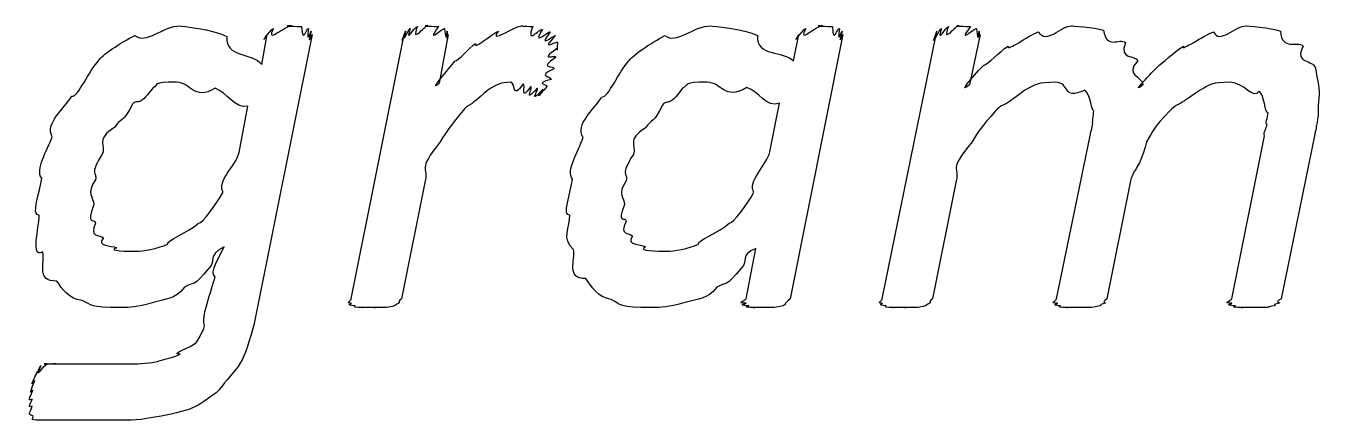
# Model space of a CAD drawing. Header units: millimetres. Extents: x 0 to 216, y 0 to 279.
# Drawn here: x 52.78 to 60.87, y 128 to 130.47 of the extents above; entities that cross this region are included whole.
import ezdxf

# ---------------------------------------------------------------- set-up
doc = ezdxf.new("R2010")
doc.units = ezdxf.units.MM
doc.layers.get('0').update_dxf_attribs({"linetype": 'CONTINUOUS'})

msp = doc.modelspace()

# ---------------------------------------------------------------- linework, layer by layer
at = {"color": 0}
for p, q in [((54.5705, 130.412), (54.2064, 128.593)), ((54.2562, 130.225), (54.2893, 130.412)), ((54.8157, 128.758), (55.1462, 130.412)), ((55.4221, 130.412), (55.3667, 130.109)), ((57.8926, 130.412), (57.562, 128.758)), ((57.5839, 130.247), (57.6171, 130.412)), ((58.1395, 128.758), (58.4757, 130.412)), ((58.7513, 130.412), (58.6853, 130.098)), ((56.1054, 130.362), (56.1054, 130.362)), ((54.1129, 129.673), (54.168, 129.965)), ((57.4354, 129.679), (57.4957, 129.982)), ((59.2307, 128.758), (59.4402, 129.778)), ((60.3278, 128.758), (60.5317, 129.778)), ((60.8461, 129.789), (60.6365, 128.758)), ((55.2785, 129.497), (55.1296, 128.758)), ((58.6024, 129.497), (58.4535, 128.758)), ((59.6939, 129.497), (59.545, 128.758)), ((57.2865, 128.758), (57.3472, 129.073))]:
    msp.add_line(p, q, dxfattribs=at)
for points in [[(53.4624, 130.406), (53.5284, 130.349), (53.6402, 130.467), (53.7436, 130.467)], [(53.7436, 130.467), (53.745, 130.467), (53.9542, 130.445), (54.0357, 130.401)], [(54.2893, 130.412), (54.2339, 130.331), (54.3059, 130.442), (54.3278, 130.451)], [(54.3278, 130.451), (54.2809, 130.349), (54.3913, 130.467), (54.4435, 130.467)], [(54.4435, 130.467), (54.3581, 130.467), (54.489, 130.464), (54.5042, 130.462)], [(54.5042, 130.462), (54.5098, 130.346), (54.5373, 130.458), (54.5483, 130.451)], [(54.5483, 130.451), (54.5317, 130.335), (54.5648, 130.441), (54.5648, 130.434)], [(54.5648, 130.434), (54.5345, 130.32), (54.5705, 130.419), (54.5705, 130.412)], [(55.1462, 130.412), (55.1134, 130.32), (55.149, 130.426), (55.1575, 130.434)], [(55.1575, 130.434), (55.1272, 130.335), (55.1737, 130.447), (55.185, 130.451)], [(55.185, 130.451), (55.149, 130.346), (55.2097, 130.462), (55.2291, 130.462)], [(55.2291, 130.462), (55.1864, 130.349), (55.269, 130.467), (55.2951, 130.467)], [(55.2951, 130.467), (55.2372, 130.467), (55.342, 130.464), (55.3614, 130.462)], [(55.3614, 130.462), (55.2746, 130.346), (55.3918, 130.458), (55.3999, 130.451)], [(55.3999, 130.451), (55.4108, 130.335), (55.4164, 130.441), (55.4164, 130.434)], [(55.4164, 130.434), (55.4136, 130.32), (55.4221, 130.419), (55.4221, 130.412)], [(55.5928, 130.357), (55.5763, 130.309), (55.6877, 130.415), (55.7361, 130.434)], [(55.7361, 130.434), (55.6754, 130.349), (55.8366, 130.467), (55.8849, 130.467)], [(55.8849, 130.467), (55.8631, 130.467), (55.929, 130.464), (55.9513, 130.462)], [(55.9513, 130.462), (55.9072, 130.342), (55.9925, 130.452), (56.0116, 130.445)], [(56.0116, 130.445), (55.9428, 130.331), (56.0462, 130.435), (56.0613, 130.429)], [(56.0613, 130.429), (55.9731, 130.315), (56.086, 130.413), (56.0945, 130.406)], [(56.7792, 130.406), (56.847, 130.349), (56.9584, 130.467), (57.066, 130.467)], [(57.066, 130.467), (57.0675, 130.467), (57.2766, 130.447), (57.3581, 130.406)], [(57.6171, 130.412), (57.5635, 130.331), (57.6393, 130.442), (57.6612, 130.451)], [(57.6612, 130.451), (57.6076, 130.349), (57.7176, 130.467), (57.766, 130.467)], [(57.766, 130.467), (57.6806, 130.467), (57.8115, 130.464), (57.8266, 130.462)], [(57.8266, 130.462), (57.8323, 130.346), (57.8598, 130.458), (57.8707, 130.451)], [(57.8707, 130.451), (57.8541, 130.335), (57.8873, 130.441), (57.8873, 130.434)], [(57.8873, 130.434), (57.857, 130.32), (57.8926, 130.419), (57.8926, 130.412)], [(58.4757, 130.412), (58.4398, 130.32), (58.4771, 130.426), (58.481, 130.434)], [(58.481, 130.434), (58.451, 130.335), (58.4976, 130.447), (58.5089, 130.451)], [(58.5089, 130.451), (58.4771, 130.346), (58.5378, 130.462), (58.553, 130.462)], [(58.553, 130.462), (58.51, 130.349), (58.5929, 130.467), (58.619, 130.467)], [(58.619, 130.467), (58.5653, 130.467), (58.6715, 130.464), (58.6906, 130.462)], [(58.6906, 130.462), (58.6024, 130.346), (58.7209, 130.458), (58.7294, 130.451)], [(58.7294, 130.451), (58.7375, 130.335), (58.7456, 130.441), (58.7456, 130.434)], [(58.7456, 130.434), (58.7417, 130.32), (58.7513, 130.419), (58.7513, 130.412)], [(58.9276, 130.34), (58.9181, 130.302), (59.049, 130.406), (59.115, 130.429)], [(59.115, 130.429), (59.1714, 130.349), (59.2543, 130.467), (59.3245, 130.467)], [(59.3245, 130.467), (59.3189, 130.467), (59.4678, 130.458), (59.5231, 130.44)], [(59.5231, 130.44), (59.5464, 130.313), (59.6237, 130.395), (59.6607, 130.362)], [(60.0244, 130.34), (60.0026, 130.302), (60.1458, 130.406), (60.2121, 130.429)], [(60.2121, 130.429), (60.252, 130.349), (60.3458, 130.467), (60.416, 130.467)], [(60.416, 130.467), (60.4104, 130.467), (60.5758, 130.456), (60.6309, 130.434)], [(60.6309, 130.434), (60.6418, 130.304), (60.737, 130.38), (60.7741, 130.34)], [(53.2363, 130.252), (53.2419, 130.271), (53.377, 130.369), (53.4624, 130.406)], [(54.0357, 130.401), (54.0272, 130.265), (54.1927, 130.302), (54.2562, 130.225)], [(55.4662, 130.247), (55.4838, 130.247), (55.5487, 130.327), (55.5928, 130.357)], [(56.0945, 130.406), (55.9869, 130.298), (56.1054, 130.38), (56.1054, 130.362)], [(56.1054, 130.362), (56.1054, 130.271), (56.1026, 130.342), (56.0998, 130.324)], [(56.5535, 130.247), (56.5602, 130.269), (56.6939, 130.365), (56.7792, 130.406)], [(57.3581, 130.406), (57.3497, 130.271), (57.5179, 130.315), (57.5839, 130.247)], [(58.7735, 130.219), (58.801, 130.227), (58.8684, 130.303), (58.9276, 130.34)], [(59.6607, 130.362), (59.6194, 130.247), (59.7228, 130.291), (59.738, 130.247)], [(59.8703, 130.219), (59.884, 130.227), (59.9652, 130.303), (60.0244, 130.34)], [(60.7741, 130.34), (60.7148, 130.227), (60.8362, 130.258), (60.8513, 130.203)], [(53.0655, 130.026), (53.1096, 130.022), (53.1703, 130.186), (53.2363, 130.252)], [(55.3667, 130.109), (55.2898, 130.04), (55.4288, 130.203), (55.4662, 130.247)], [(56.0945, 130.269), (55.9802, 130.194), (56.0903, 130.222), (56.0836, 130.197)], [(56.0998, 130.324), (55.9841, 130.238), (56.0973, 130.291), (56.0945, 130.269)], [(56.3824, 130.021), (56.4279, 130.018), (56.4871, 130.181), (56.5535, 130.247)], [(59.738, 130.247), (59.6526, 130.158), (59.7669, 130.153), (59.7711, 130.098)], [(56.0836, 130.197), (55.9689, 130.147), (56.0737, 130.153), (56.067, 130.131)], [(58.6853, 130.098), (58.5982, 130.026), (58.7319, 130.178), (58.7735, 130.219)], [(59.7711, 130.098), (59.6829, 130.026), (59.829, 130.178), (59.8703, 130.219)], [(60.8513, 130.203), (60.8623, 130.121), (60.8736, 130.095), (60.8736, 130.037)], [(53.7214, 130.114), (53.5615, 130.114), (53.6166, 130.101), (53.5725, 130.076)], [(53.9641, 130.076), (53.8261, 129.996), (53.8124, 130.114), (53.7214, 130.114)], [(55.8133, 130.114), (55.7526, 130.114), (55.7251, 130.098), (55.6701, 130.065)], [(55.8906, 130.103), (55.8214, 129.996), (55.8423, 130.114), (55.8133, 130.114)], [(55.94, 130.087), (55.8655, 129.985), (55.9125, 130.099), (55.8906, 130.103)], [(55.9788, 130.076), (55.892, 129.974), (55.9537, 130.083), (55.94, 130.087)], [(56.0395, 130.087), (55.9361, 129.967), (56.0243, 130.07), (56.0172, 130.07)], [(56.067, 130.131), (55.9537, 130.106), (56.0504, 130.098), (56.0395, 130.087)], [(57.0438, 130.114), (56.884, 130.114), (56.9366, 130.101), (56.8896, 130.076)], [(57.2918, 130.081), (57.1486, 129.996), (57.1348, 130.114), (57.0438, 130.114)], [(59.2254, 130.114), (59.1125, 130.114), (59.0984, 130.098), (59.0324, 130.065)], [(59.4071, 130.065), (59.2638, 129.996), (59.3136, 130.114), (59.2254, 130.114)], [(60.3169, 130.114), (60.1969, 130.114), (60.1955, 130.098), (60.1292, 130.065)], [(60.4986, 130.059), (60.4615, 129.996), (60.4051, 130.114), (60.3169, 130.114)], [(52.9442, 129.772), (52.8959, 129.857), (53.0172, 129.945), (53.0655, 130.026)], [(53.5725, 130.076), (53.4734, 129.945), (53.4857, 130.017), (53.4458, 129.977)], [(54.168, 129.965), (54.0865, 129.945), (54.0371, 130.05), (53.9641, 130.076)], [(55.6701, 130.065), (55.5279, 129.934), (55.5667, 129.993), (55.5156, 129.938)], [(56.0172, 130.07), (55.9181, 129.967), (55.9925, 130.072), (55.9788, 130.076)], [(56.2666, 129.767), (56.2144, 129.853), (56.3344, 129.939), (56.3824, 130.021)], [(56.8896, 130.076), (56.7916, 129.945), (56.8029, 130.015), (56.7626, 129.971)], [(57.4957, 129.982), (57.4132, 129.952), (57.3648, 130.059), (57.2918, 130.081)], [(59.0324, 130.065), (58.867, 129.934), (58.9082, 129.993), (58.8504, 129.938)], [(59.4625, 129.933), (59.4512, 129.93), (59.4431, 130.032), (59.4071, 130.065)], [(60.1292, 130.065), (59.9475, 129.934), (59.9997, 129.993), (59.9419, 129.938)], [(60.5536, 129.921), (60.5317, 129.927), (60.5345, 130.026), (60.4986, 130.059)], [(60.8736, 130.037), (60.8623, 129.901), (60.8707, 129.95), (60.8679, 129.91)], [(53.4458, 129.977), (53.3922, 129.863), (53.3686, 129.889), (53.3358, 129.833)], [(55.5156, 129.938), (55.4246, 129.824), (55.4164, 129.817), (55.3724, 129.74)], [(56.7626, 129.971), (56.7147, 129.861), (56.691, 129.883), (56.6579, 129.828)], [(58.8504, 129.938), (58.7527, 129.824), (58.7456, 129.817), (58.7015, 129.74)], [(59.4568, 129.855), (59.4512, 129.853), (59.4625, 129.91), (59.4625, 129.933)], [(59.9419, 129.938), (59.8329, 129.824), (59.8371, 129.817), (59.793, 129.74)], [(59.4402, 129.778), (59.4431, 129.798), (59.4526, 129.829), (59.4568, 129.855)], [(60.5317, 129.778), (60.5236, 129.798), (60.5441, 129.828), (60.5483, 129.85)], [(60.5483, 129.85), (60.5317, 129.846), (60.5536, 129.899), (60.5536, 129.921)], [(60.8679, 129.91), (60.8542, 129.824), (60.857, 129.833), (60.8461, 129.789)], [(52.8782, 129.514), (52.8341, 129.566), (52.9138, 129.687), (52.9442, 129.772)], [(53.3358, 129.833), (53.2116, 129.753), (53.2804, 129.723), (53.2585, 129.668)], [(56.2007, 129.508), (56.1566, 129.559), (56.2363, 129.679), (56.2666, 129.767)], [(56.6579, 129.828), (56.534, 129.753), (56.6028, 129.72), (56.581, 129.662)], [(55.3724, 129.74), (55.2235, 129.555), (55.3007, 129.585), (55.2785, 129.497)], [(58.7015, 129.74), (58.5474, 129.555), (58.6246, 129.585), (58.6024, 129.497)], [(59.793, 129.74), (59.7447, 129.555), (59.7158, 129.585), (59.6939, 129.497)], [(53.2585, 129.668), (53.1717, 129.526), (53.2253, 129.558), (53.2144, 129.503)], [(54.0135, 129.425), (53.9722, 129.497), (54.0907, 129.585), (54.1129, 129.673)], [(56.581, 129.662), (56.4942, 129.522), (56.5478, 129.552), (56.5369, 129.497)], [(57.3359, 129.425), (57.2946, 129.497), (57.4132, 129.587), (57.4354, 129.679)], [(52.8616, 129.282), (52.8077, 129.276), (52.8669, 129.428), (52.8782, 129.514)], [(53.2144, 129.503), (53.1537, 129.416), (53.2035, 129.395), (53.2035, 129.348)], [(56.1841, 129.282), (56.1301, 129.272), (56.1894, 129.423), (56.2007, 129.508)], [(56.5369, 129.497), (56.4762, 129.412), (56.5256, 129.392), (56.5256, 129.348)], [(53.8593, 129.232), (53.884, 129.228), (53.9694, 129.351), (54.0135, 129.425)], [(57.1817, 129.232), (57.2064, 129.228), (57.2918, 129.351), (57.3359, 129.425)], [(52.8835, 129.051), (52.8077, 129.008), (52.8616, 129.201), (52.8616, 129.282)], [(53.2035, 129.348), (53.1537, 129.211), (53.2059, 129.268), (53.2144, 129.232)], [(56.206, 129.067), (56.1301, 129.133), (56.1841, 129.208), (56.1841, 129.282)], [(56.5256, 129.348), (56.4762, 129.217), (56.5284, 129.279), (56.5369, 129.243)], [(53.2144, 129.232), (53.1717, 129.136), (53.2419, 129.164), (53.2638, 129.139)], [(53.6663, 129.1), (53.6497, 129.118), (53.8, 129.177), (53.8593, 129.232)], [(56.5369, 129.243), (56.49, 129.147), (56.5559, 129.179), (56.5753, 129.15)], [(56.9888, 129.1), (56.9722, 129.118), (57.1225, 129.177), (57.1817, 129.232)], [(53.2638, 129.139), (53.2158, 129.085), (53.3135, 129.092), (53.3467, 129.078)], [(56.5753, 129.15), (56.5312, 129.092), (56.6251, 129.101), (56.6579, 129.084)], [(52.9717, 128.869), (52.8408, 128.864), (52.9015, 128.98), (52.8835, 129.051)], [(53.3467, 129.078), (53.2818, 129.056), (53.4197, 129.056), (53.4681, 129.056)], [(53.4681, 129.056), (53.5132, 129.056), (53.6004, 129.07), (53.6663, 129.1)], [(54.0191, 129.084), (53.9143, 129.03), (53.9694, 128.995), (53.9253, 128.951)], [(53.9641, 128.896), (53.9171, 128.913), (54.0039, 129.039), (54.0191, 129.084)], [(56.2832, 128.885), (56.159, 128.88), (56.2197, 129.001), (56.206, 129.067)], [(56.6579, 129.084), (56.5976, 129.056), (56.7351, 129.056), (56.7902, 129.056)], [(56.7902, 129.056), (56.8357, 129.056), (56.9225, 129.07), (56.9888, 129.1)], [(57.3472, 129.073), (57.2438, 129.03), (57.3031, 128.995), (57.259, 128.951)], [(53.9253, 128.951), (53.8261, 128.825), (53.8289, 128.866), (53.7711, 128.83)], [(53.8977, 128.588), (53.873, 128.634), (53.9418, 128.815), (53.9641, 128.896)], [(56.443, 128.753), (56.3548, 128.77), (56.3231, 128.83), (56.2832, 128.885)], [(57.259, 128.951), (57.1556, 128.825), (57.1623, 128.866), (57.1045, 128.83)], [(53.1315, 128.747), (53.0394, 128.761), (53.0119, 128.816), (52.9717, 128.869)], [(53.7711, 128.83), (53.7118, 128.75), (53.6526, 128.761), (53.5838, 128.736)], [(57.1045, 128.83), (57.041, 128.75), (56.9845, 128.761), (56.9115, 128.736)], [(53.3742, 128.703), (53.1717, 128.703), (53.1978, 128.717), (53.1315, 128.747)], [(53.5838, 128.736), (53.4539, 128.703), (53.443, 128.703), (53.3742, 128.703)], [(54.8157, 128.731), (54.7744, 128.728), (54.8157, 128.747), (54.8157, 128.758)], [(54.8375, 128.714), (54.7783, 128.717), (54.8185, 128.727), (54.8157, 128.731)], [(54.8816, 128.703), (54.8005, 128.706), (54.8488, 128.71), (54.8375, 128.714)], [(55.0855, 128.714), (55.0609, 128.706), (55.058, 128.706), (55.0362, 128.703)], [(55.1134, 128.731), (55.087, 128.717), (55.0997, 128.721), (55.0855, 128.714)], [(55.1296, 128.758), (55.0982, 128.728), (55.1201, 128.738), (55.1134, 128.731)], [(56.6967, 128.703), (56.4871, 128.703), (56.5094, 128.72), (56.443, 128.753)], [(56.9115, 128.736), (56.7806, 128.703), (56.7697, 128.703), (56.6967, 128.703)], [(57.2865, 128.731), (57.2149, 128.728), (57.2823, 128.747), (57.2865, 128.758)], [(57.3031, 128.714), (57.2216, 128.717), (57.2893, 128.727), (57.2865, 128.731)], [(57.3416, 128.703), (57.2396, 128.706), (57.314, 128.71), (57.3031, 128.714)], [(57.5179, 128.714), (57.4682, 128.703), (57.4587, 128.703), (57.4075, 128.703)], [(57.562, 128.758), (57.5151, 128.721), (57.5426, 128.725), (57.5179, 128.714)], [(58.1395, 128.731), (58.0983, 128.728), (58.1395, 128.747), (58.1395, 128.758)], [(58.1614, 128.714), (58.1021, 128.717), (58.1424, 128.727), (58.1395, 128.731)], [(58.2055, 128.703), (58.1244, 128.706), (58.1723, 128.71), (58.1614, 128.714)], [(58.4094, 128.714), (58.3847, 128.706), (58.3819, 128.706), (58.36, 128.703)], [(58.4369, 128.731), (58.4108, 128.717), (58.4232, 128.721), (58.4094, 128.714)], [(58.4535, 128.758), (58.4218, 128.728), (58.444, 128.738), (58.4369, 128.731)], [(59.2363, 128.731), (59.1785, 128.728), (59.2307, 128.747), (59.2307, 128.758)], [(59.2529, 128.714), (59.1866, 128.717), (59.2391, 128.727), (59.2363, 128.731)], [(59.297, 128.703), (59.2046, 128.706), (59.2638, 128.71), (59.2529, 128.714)], [(59.5009, 128.714), (59.4653, 128.706), (59.4734, 128.706), (59.4512, 128.703)], [(59.5341, 128.731), (59.4914, 128.717), (59.5147, 128.721), (59.5009, 128.714)], [(59.545, 128.758), (59.5066, 128.728), (59.5408, 128.738), (59.5341, 128.731)], [(60.3278, 128.731), (60.259, 128.728), (60.3236, 128.747), (60.3278, 128.758)], [(60.3497, 128.714), (60.2671, 128.717), (60.3306, 128.727), (60.3278, 128.731)], [(60.3938, 128.703), (60.289, 128.706), (60.361, 128.71), (60.3497, 128.714)], [(60.5924, 128.714), (60.5455, 128.706), (60.5649, 128.706), (60.5427, 128.703)], [(60.6256, 128.731), (60.5716, 128.717), (60.6062, 128.721), (60.5924, 128.714)], [(60.6365, 128.758), (60.5868, 128.728), (60.6323, 128.738), (60.6256, 128.731)], [(54.9589, 128.703), (54.8375, 128.703), (54.8996, 128.703), (54.8816, 128.703)], [(55.0362, 128.703), (54.8996, 128.703), (54.9878, 128.703), (54.9589, 128.703)], [(57.4075, 128.703), (57.2728, 128.703), (57.3595, 128.703), (57.3416, 128.703)], [(58.2828, 128.703), (58.1614, 128.703), (58.2235, 128.703), (58.2055, 128.703)], [(58.36, 128.703), (58.2235, 128.703), (58.3117, 128.703), (58.2828, 128.703)], [(59.3743, 128.703), (59.2448, 128.703), (59.3189, 128.703), (59.297, 128.703)], [(59.4512, 128.703), (59.4212, 128.703), (59.4032, 128.703), (59.3743, 128.703)], [(60.4711, 128.703), (60.3292, 128.703), (60.416, 128.703), (60.3938, 128.703)], [(60.5427, 128.703), (60.5056, 128.703), (60.5, 128.703), (60.4711, 128.703)], [(53.8427, 128.483), (53.8399, 128.469), (53.8868, 128.548), (53.8977, 128.588)], [(54.2064, 128.593), (54.1528, 128.414), (54.1514, 128.408), (54.1073, 128.334)], [(53.7436, 128.411), (53.672, 128.41), (53.8166, 128.454), (53.8427, 128.483)], [(53.6113, 128.367), (53.5947, 128.37), (53.7062, 128.389), (53.7436, 128.411)], [(52.8507, 128.301), (52.8077, 128.215), (52.8645, 128.329), (52.8726, 128.339)], [(52.8726, 128.339), (52.8257, 128.233), (52.8959, 128.35), (52.911, 128.35)], [(52.911, 128.35), (52.856, 128.35), (52.9442, 128.35), (52.9664, 128.35)], [(52.9664, 128.35), (52.9029, 128.35), (53.0243, 128.35), (53.0655, 128.35)], [(53.0655, 128.35), (53.1012, 128.35), (53.1551, 128.35), (53.2144, 128.35)], [(53.2144, 128.35), (53.2197, 128.35), (53.3467, 128.35), (53.4349, 128.35)], [(53.4349, 128.35), (53.4913, 128.35), (53.5587, 128.356), (53.6113, 128.367)], [(54.1073, 128.334), (53.9475, 128.145), (54.0053, 128.195), (53.9365, 128.147)], [(52.8228, 128.185), (52.7858, 128.141), (52.8299, 128.224), (52.8341, 128.246)], [(52.8341, 128.246), (52.7925, 128.183), (52.8422, 128.283), (52.8507, 128.301)], [(52.8175, 128.13), (52.7787, 128.105), (52.8189, 128.167), (52.8228, 128.185)], [(53.9365, 128.147), (53.8067, 128.05), (53.7834, 128.063), (53.6885, 128.036)], [(52.8175, 128.086), (52.7787, 128.068), (52.8175, 128.112), (52.8175, 128.13)], [(52.8228, 128.025), (52.7787, 128.031), (52.8175, 128.061), (52.8175, 128.086)], [(52.8669, 127.998), (52.79, 127.998), (52.8299, 128.007), (52.8228, 128.025)], [(53.0712, 127.998), (52.9802, 127.998), (52.9181, 127.998), (52.8669, 127.998)], [(53.3633, 127.998), (53.1537, 127.998), (53.1594, 127.998), (53.0712, 127.998)], [(53.6885, 128.036), (53.498, 127.998), (53.4843, 127.998), (53.3633, 127.998)]]:
    msp.add_open_spline(points, degree=3, dxfattribs=at)

doc.saveas('drawing.dxf')
